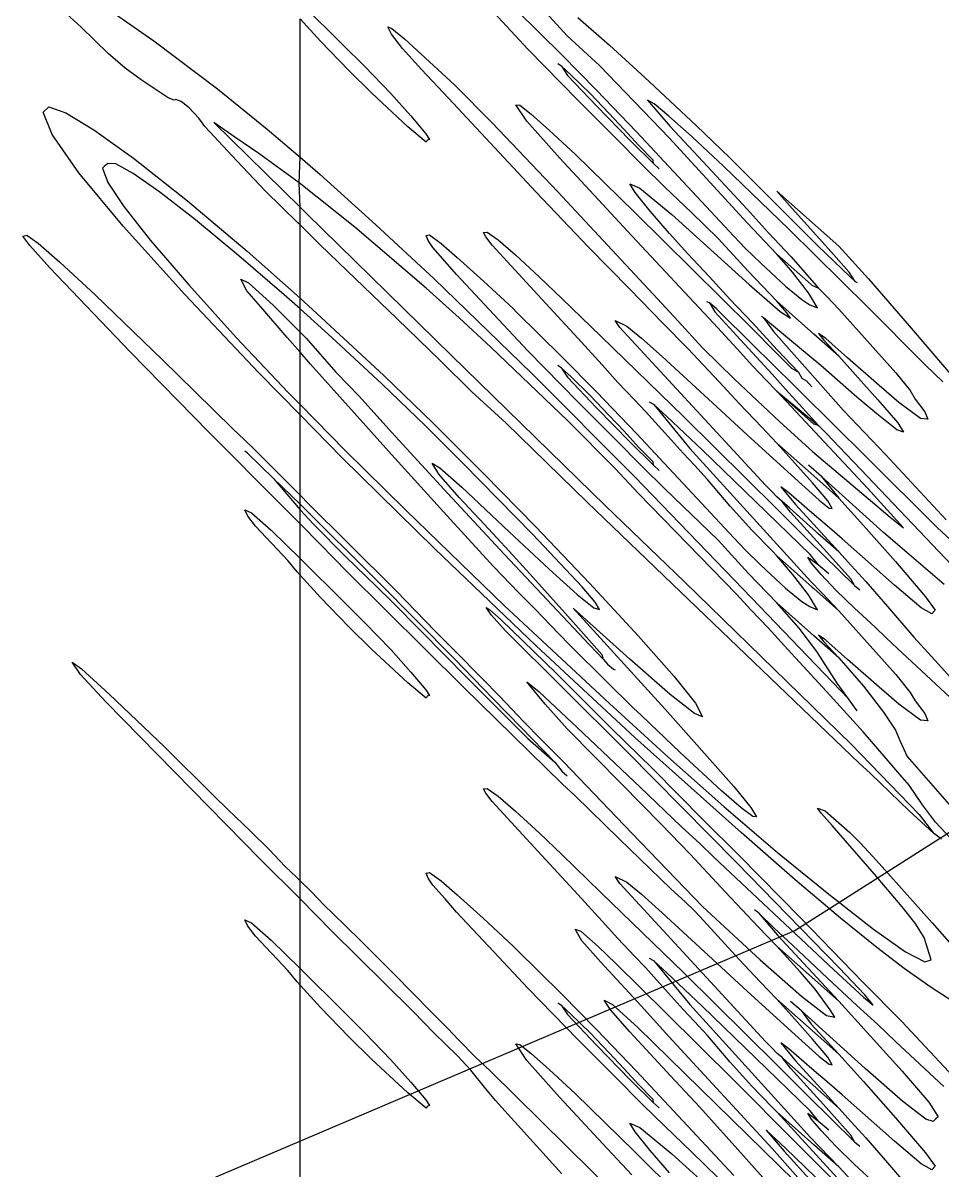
# Model space of a CAD drawing. Header units: millimetres. Extents: x 3212 to 6878, y 1640 to 3386.
# Drawn here: x 3320.45431 to 3320.46695, y 1648.99301 to 1649.00878 of the extents above; entities that cross this region are included whole.
import ezdxf

# ---------------------------------------------------------------- set-up
doc = ezdxf.new("R2010")
doc.units = ezdxf.units.MM
doc.header["$LTSCALE"] = 0.8
doc.layers.add('A-PEN-C', color=4, linetype='Continuous')

msp = doc.modelspace()

# ---------------------------------------------------------------- linework, layer by layer
at = {"layer": 'A-PEN-C', "ltscale": 0.05}
for p, q in [((3320.455151, 1649.009208), (3320.456111, 1649.008539)), ((3320.461794, 1649.008607), (3320.461247, 1649.009208)), ((3320.455113, 1649.008727), (3320.454807, 1649.009002)), ((3320.458159, 1649.009029), (3320.458706, 1649.008489)), ((3320.458405, 1649.008531), (3320.458121, 1649.008839)), ((3320.458121, 1649.006938), (3320.458121, 1649.008839)), ((3320.461256, 1649.008425), (3320.460788, 1649.008926)), ((3320.461099, 1649.008957), (3320.46172, 1649.008343)), ((3320.46194, 1649.008859), (3320.462379, 1649.008477)), ((3320.455484, 1649.008363), (3320.455113, 1649.008727)), ((3320.459379, 1649.008627), (3320.459328, 1649.008728)), ((3320.459328, 1649.008728), (3320.459386, 1649.008705)), ((3320.459386, 1649.008705), (3320.45956, 1649.008563)), ((3320.456111, 1649.008539), (3320.456988, 1649.007878)), ((3320.458791, 1649.00813), (3320.458405, 1649.008531)), ((3320.459532, 1649.008433), (3320.459379, 1649.008627)), ((3320.45956, 1649.008563), (3320.460246, 1649.007932)), ((3320.462239, 1649.008198), (3320.461794, 1649.008607)), ((3320.455716, 1649.008161), (3320.455484, 1649.008363)), ((3320.458706, 1649.008489), (3320.459012, 1649.008184)), ((3320.459791, 1649.008142), (3320.459532, 1649.008433)), ((3320.461943, 1649.007723), (3320.461256, 1649.008425)), ((3320.46172, 1649.008343), (3320.4622, 1649.00786)), ((3320.462379, 1649.008477), (3320.462923, 1649.00798)), ((3320.459012, 1649.008184), (3320.459369, 1649.007814)), ((3320.461716, 1649.008188), (3320.461665, 1649.008223)), ((3320.46185, 1649.008065), (3320.461716, 1649.008188)), ((3320.461716, 1649.008188), (3320.461798, 1649.008063)), ((3320.463199, 1649.007202), (3320.462239, 1649.008198)), ((3320.455939, 1649.008002), (3320.455716, 1649.008161)), ((3320.459105, 1649.007821), (3320.458791, 1649.00813)), ((3320.460162, 1649.007749), (3320.459791, 1649.008142)), ((3320.461798, 1649.008063), (3320.462198, 1649.007642)), ((3320.46211, 1649.007812), (3320.46185, 1649.008065)), ((3320.45631, 1649.007756), (3320.455939, 1649.008002)), ((3320.456988, 1649.007878), (3320.45767, 1649.007325)), ((3320.460246, 1649.007932), (3320.460765, 1649.007409)), ((3320.462923, 1649.00798), (3320.463575, 1649.00737)), ((3320.456389, 1649.00772), (3320.45631, 1649.007756)), ((3320.456412, 1649.007731), (3320.456389, 1649.00772)), ((3320.456486, 1649.007705), (3320.456412, 1649.007731)), ((3320.459606, 1649.007356), (3320.459105, 1649.007821)), ((3320.459369, 1649.007814), (3320.459643, 1649.007507)), ((3320.461368, 1649.006458), (3320.460162, 1649.007749)), ((3320.462453, 1649.007209), (3320.461943, 1649.007723)), ((3320.462369, 1649.007543), (3320.46211, 1649.007812)), ((3320.4622, 1649.00786), (3320.462749, 1649.007287)), ((3320.462991, 1649.007671), (3320.462898, 1649.007721)), ((3320.462898, 1649.007721), (3320.463213, 1649.007361)), ((3320.454589, 1649.007558), (3320.454667, 1649.00763)), ((3320.454712, 1649.007249), (3320.454589, 1649.007558)), ((3320.454667, 1649.00763), (3320.4549, 1649.007548)), ((3320.456597, 1649.007615), (3320.456486, 1649.007705)), ((3320.456732, 1649.007474), (3320.456597, 1649.007615)), ((3320.461238, 1649.007431), (3320.46109, 1649.00766)), ((3320.46109, 1649.00766), (3320.461142, 1649.007651)), ((3320.461142, 1649.007651), (3320.461298, 1649.007531)), ((3320.462198, 1649.007642), (3320.46266, 1649.007168)), ((3320.463195, 1649.007504), (3320.462991, 1649.007671)), ((3320.4549, 1649.007548), (3320.455288, 1649.007313)), ((3320.456811, 1649.00736), (3320.456732, 1649.007474)), ((3320.457227, 1649.007213), (3320.456935, 1649.007415)), ((3320.456935, 1649.007415), (3320.458121, 1649.00625)), ((3320.459643, 1649.007507), (3320.459852, 1649.007259)), ((3320.460765, 1649.007409), (3320.461665, 1649.006461)), ((3320.461692, 1649.006923), (3320.461238, 1649.007431)), ((3320.461298, 1649.007531), (3320.461554, 1649.007305)), ((3320.462578, 1649.007318), (3320.462369, 1649.007543)), ((3320.463512, 1649.00722), (3320.463195, 1649.007504)), ((3320.455081, 1649.006725), (3320.454712, 1649.007249)), ((3320.455288, 1649.007313), (3320.455832, 1649.006923)), ((3320.457252, 1649.006889), (3320.456811, 1649.00736)), ((3320.45767, 1649.007325), (3320.458121, 1649.006938)), ((3320.459856, 1649.007146), (3320.459606, 1649.007356)), ((3320.459852, 1649.007259), (3320.459903, 1649.007183)), ((3320.461554, 1649.007305), (3320.461906, 1649.006978)), ((3320.462777, 1649.007102), (3320.462578, 1649.007318)), ((3320.462749, 1649.007287), (3320.464085, 1649.005852)), ((3320.463213, 1649.007361), (3320.463723, 1649.006809)), ((3320.463575, 1649.00737), (3320.464026, 1649.006933)), ((3320.457557, 1649.006988), (3320.457227, 1649.007213)), ((3320.45987, 1649.007172), (3320.459856, 1649.007146)), ((3320.459903, 1649.007183), (3320.45987, 1649.007172)), ((3320.462833, 1649.00683), (3320.462453, 1649.007209)), ((3320.46266, 1649.007168), (3320.462981, 1649.006852)), ((3320.462977, 1649.006896), (3320.462777, 1649.007102)), ((3320.46427, 1649.006034), (3320.463199, 1649.007202)), ((3320.463946, 1649.006815), (3320.463512, 1649.00722)), ((3320.455832, 1649.006923), (3320.456575, 1649.006338)), ((3320.458108, 1649.006586), (3320.457557, 1649.006988)), ((3320.458108, 1649.006586), (3320.458121, 1649.006938)), ((3320.458121, 1649.006938), (3320.458398, 1649.006699)), ((3320.462281, 1649.006292), (3320.461692, 1649.006923)), ((3320.461906, 1649.006978), (3320.462722, 1649.006183)), ((3320.464026, 1649.006933), (3320.465243, 1649.005721)), ((3320.455428, 1649.006808), (3320.455405, 1649.006786)), ((3320.455405, 1649.006786), (3320.455478, 1649.006591)), ((3320.455479, 1649.006853), (3320.455428, 1649.006808)), ((3320.455589, 1649.006845), (3320.455479, 1649.006853)), ((3320.455827, 1649.006712), (3320.455589, 1649.006845)), ((3320.457646, 1649.006471), (3320.457252, 1649.006889)), ((3320.463139, 1649.006528), (3320.462833, 1649.00683)), ((3320.462981, 1649.006852), (3320.462977, 1649.006896)), ((3320.462981, 1649.006852), (3320.46306, 1649.00678)), ((3320.463723, 1649.006809), (3320.46427, 1649.006224)), ((3320.464845, 1649.005948), (3320.463946, 1649.006815)), ((3320.45569, 1649.00599), (3320.455081, 1649.006725)), ((3320.456192, 1649.006455), (3320.455827, 1649.006712)), ((3320.458398, 1649.006699), (3320.459166, 1649.00601)), ((3320.455478, 1649.006591), (3320.455697, 1649.006261)), ((3320.456685, 1649.006075), (3320.456192, 1649.006455)), ((3320.458091, 1649.006036), (3320.457646, 1649.006471)), ((3320.458873, 1649.005974), (3320.458108, 1649.006586)), ((3320.458121, 1649.00625), (3320.458108, 1649.006586)), ((3320.462086, 1649.005699), (3320.461368, 1649.006458)), ((3320.461665, 1649.006461), (3320.463037, 1649.004991)), ((3320.462731, 1649.006452), (3320.462657, 1649.006571)), ((3320.462657, 1649.006571), (3320.462796, 1649.00651)), ((3320.462935, 1649.006196), (3320.462731, 1649.006452)), ((3320.462796, 1649.00651), (3320.463232, 1649.00615)), ((3320.463505, 1649.006176), (3320.463139, 1649.006528)), ((3320.46485, 1649.006273), (3320.464678, 1649.00647)), ((3320.464678, 1649.00647), (3320.465531, 1649.005714)), ((3320.456575, 1649.006338), (3320.457394, 1649.005646)), ((3320.462685, 1649.005859), (3320.462281, 1649.006292)), ((3320.455697, 1649.006261), (3320.456067, 1649.005794)), ((3320.458121, 1649.00625), (3320.458215, 1649.006158)), ((3320.458121, 1649.006007), (3320.458121, 1649.00625)), ((3320.458215, 1649.006158), (3320.460199, 1649.004216)), ((3320.462722, 1649.006183), (3320.464317, 1649.004604)), ((3320.463204, 1649.005887), (3320.462935, 1649.006196)), ((3320.463232, 1649.00615), (3320.464298, 1649.00519)), ((3320.463872, 1649.005821), (3320.463505, 1649.006176)), ((3320.46427, 1649.006224), (3320.464558, 1649.005903)), ((3320.465383, 1649.005685), (3320.46485, 1649.006273)), ((3320.456536, 1649.00505), (3320.45569, 1649.00599)), ((3320.457282, 1649.005583), (3320.456685, 1649.006075)), ((3320.458121, 1649.006007), (3320.458091, 1649.006036)), ((3320.458397, 1649.005735), (3320.458121, 1649.006007)), ((3320.458121, 1649.004999), (3320.458121, 1649.006007)), ((3320.459166, 1649.00601), (3320.459967, 1649.005265)), ((3320.464678, 1649.005607), (3320.46427, 1649.006034)), ((3320.454311, 1649.005853), (3320.454363, 1649.005867)), ((3320.454404, 1649.005725), (3320.454311, 1649.005853)), ((3320.454363, 1649.005867), (3320.45452, 1649.005758)), ((3320.459856, 1649.005137), (3320.458873, 1649.005974)), ((3320.459856, 1649.005861), (3320.459903, 1649.00587)), ((3320.459884, 1649.005792), (3320.459856, 1649.005861)), ((3320.459903, 1649.00587), (3320.46006, 1649.005753)), ((3320.460644, 1649.005903), (3320.460694, 1649.005906)), ((3320.460677, 1649.005843), (3320.460644, 1649.005903)), ((3320.460765, 1649.005728), (3320.460677, 1649.005843)), ((3320.460694, 1649.005906), (3320.460844, 1649.005801)), ((3320.463807, 1649.004658), (3320.462685, 1649.005859)), ((3320.463454, 1649.00561), (3320.463204, 1649.005887)), ((3320.464284, 1649.005369), (3320.463872, 1649.005821)), ((3320.464085, 1649.005852), (3320.464247, 1649.005683)), ((3320.464558, 1649.005903), (3320.464873, 1649.005567)), ((3320.46593, 1649.004877), (3320.464845, 1649.005948)), ((3320.454682, 1649.005417), (3320.454404, 1649.005725)), ((3320.45452, 1649.005758), (3320.45482, 1649.005495)), ((3320.456067, 1649.005794), (3320.456592, 1649.005183)), ((3320.458764, 1649.005379), (3320.458397, 1649.005735)), ((3320.459949, 1649.005696), (3320.459884, 1649.005792)), ((3320.460116, 1649.005504), (3320.459949, 1649.005696)), ((3320.46006, 1649.005753), (3320.460283, 1649.00556)), ((3320.461391, 1649.005044), (3320.460765, 1649.005728)), ((3320.460844, 1649.005801), (3320.461086, 1649.005594)), ((3320.462657, 1649.005123), (3320.462086, 1649.005699)), ((3320.464247, 1649.005683), (3320.464456, 1649.005479)), ((3320.465243, 1649.005721), (3320.46568, 1649.005297)), ((3320.465675, 1649.005358), (3320.465383, 1649.005685)), ((3320.465531, 1649.005714), (3320.465939, 1649.005266)), ((3320.457904, 1649.005047), (3320.457282, 1649.005583)), ((3320.457394, 1649.005646), (3320.458121, 1649.004999)), ((3320.460274, 1649.005324), (3320.460116, 1649.005504)), ((3320.460283, 1649.00556), (3320.460644, 1649.005234)), ((3320.461086, 1649.005594), (3320.461414, 1649.00529)), ((3320.463751, 1649.005295), (3320.463454, 1649.00561)), ((3320.464813, 1649.005452), (3320.464678, 1649.005607)), ((3320.465109, 1649.005226), (3320.464678, 1649.005607)), ((3320.464873, 1649.005567), (3320.465253, 1649.005138)), ((3320.455785, 1649.004264), (3320.454682, 1649.005417)), ((3320.45482, 1649.005495), (3320.455303, 1649.005044)), ((3320.459455, 1649.004715), (3320.458764, 1649.005379)), ((3320.464678, 1649.004957), (3320.464284, 1649.005369)), ((3320.464456, 1649.005479), (3320.464799, 1649.005164)), ((3320.464892, 1649.005356), (3320.464813, 1649.005452)), ((3320.465114, 1649.005072), (3320.464892, 1649.005356)), ((3320.465754, 1649.005231), (3320.465675, 1649.005358)), ((3320.457329, 1649.005217), (3320.457306, 1649.00526)), ((3320.457306, 1649.00526), (3320.457413, 1649.005209)), ((3320.45739, 1649.005103), (3320.457329, 1649.005217)), ((3320.457413, 1649.005209), (3320.457751, 1649.004905)), ((3320.459967, 1649.005265), (3320.461305, 1649.003971)), ((3320.460788, 1649.004777), (3320.460274, 1649.005324)), ((3320.460644, 1649.005234), (3320.461052, 1649.004857)), ((3320.461414, 1649.00529), (3320.46172, 1649.004996)), ((3320.464034, 1649.004985), (3320.463751, 1649.005295)), ((3320.464298, 1649.00519), (3320.464725, 1649.004818)), ((3320.465109, 1649.005226), (3320.46516, 1649.005181)), ((3320.46568, 1649.005297), (3320.465754, 1649.005231)), ((3320.465754, 1649.005231), (3320.465782, 1649.005217)), ((3320.465939, 1649.005266), (3320.4665, 1649.00462)), ((3320.455303, 1649.005044), (3320.45623, 1649.004152)), ((3320.457555, 1649.003973), (3320.456536, 1649.00505)), ((3320.456592, 1649.005183), (3320.457245, 1649.00446)), ((3320.457584, 1649.004883), (3320.45739, 1649.005103)), ((3320.458121, 1649.004853), (3320.457904, 1649.005047)), ((3320.460311, 1649.00473), (3320.459856, 1649.005137)), ((3320.461943, 1649.004448), (3320.461391, 1649.005044)), ((3320.463106, 1649.004663), (3320.462657, 1649.005123)), ((3320.464799, 1649.005164), (3320.465021, 1649.004981)), ((3320.465235, 1649.004866), (3320.465114, 1649.005072)), ((3320.46516, 1649.005181), (3320.465253, 1649.005138)), ((3320.465253, 1649.005138), (3320.465364, 1649.005025)), ((3320.457946, 1649.004459), (3320.457584, 1649.004883)), ((3320.457751, 1649.004905), (3320.458121, 1649.004534)), ((3320.458121, 1649.004999), (3320.458293, 1649.004846)), ((3320.458121, 1649.004853), (3320.458121, 1649.004999)), ((3320.46172, 1649.004996), (3320.462258, 1649.004477)), ((3320.463037, 1649.004991), (3320.46332, 1649.004682)), ((3320.463751, 1649.004937), (3320.463714, 1649.004951)), ((3320.463853, 1649.004847), (3320.463751, 1649.004937)), ((3320.463751, 1649.004937), (3320.463825, 1649.004812)), ((3320.464344, 1649.004661), (3320.464034, 1649.004985)), ((3320.464817, 1649.0048), (3320.464678, 1649.004957)), ((3320.465188, 1649.004506), (3320.464678, 1649.004957)), ((3320.465021, 1649.004981), (3320.465133, 1649.004909)), ((3320.465133, 1649.004909), (3320.465235, 1649.004866)), ((3320.465364, 1649.005025), (3320.465531, 1649.00485)), ((3320.466185, 1649.00462), (3320.46593, 1649.004877)), ((3320.458557, 1649.004461), (3320.458121, 1649.004853)), ((3320.458121, 1649.004534), (3320.458121, 1649.004853)), ((3320.458293, 1649.004846), (3320.459272, 1649.003936)), ((3320.460048, 1649.004141), (3320.459455, 1649.004715)), ((3320.460746, 1649.004325), (3320.460311, 1649.00473)), ((3320.461256, 1649.004277), (3320.460788, 1649.004777)), ((3320.461052, 1649.004857), (3320.461099, 1649.004808)), ((3320.461099, 1649.004808), (3320.46172, 1649.004195)), ((3320.463825, 1649.004812), (3320.464178, 1649.004427)), ((3320.464006, 1649.004699), (3320.463853, 1649.004847)), ((3320.464493, 1649.004732), (3320.464465, 1649.004747)), ((3320.464961, 1649.004339), (3320.464493, 1649.004732)), ((3320.464493, 1649.004732), (3320.464632, 1649.004541)), ((3320.464725, 1649.004818), (3320.464864, 1649.004725)), ((3320.464864, 1649.004725), (3320.464817, 1649.0048)), ((3320.465531, 1649.00485), (3320.466315, 1649.003974)), ((3320.462518, 1649.004599), (3320.462453, 1649.004694)), ((3320.462453, 1649.004694), (3320.462615, 1649.004617)), ((3320.462518, 1649.004599), (3320.464521, 1649.002428)), ((3320.462615, 1649.004617), (3320.462818, 1649.00445)), ((3320.463454, 1649.004308), (3320.463106, 1649.004663)), ((3320.46332, 1649.004682), (3320.463658, 1649.004316)), ((3320.464131, 1649.004304), (3320.463807, 1649.004658)), ((3320.464215, 1649.004493), (3320.464006, 1649.004699)), ((3320.464317, 1649.004604), (3320.464669, 1649.004249)), ((3320.464683, 1649.004289), (3320.464344, 1649.004661)), ((3320.466431, 1649.004371), (3320.466185, 1649.00462)), ((3320.4665, 1649.00462), (3320.467256, 1649.003736)), ((3320.457245, 1649.00446), (3320.45796, 1649.003702)), ((3320.458121, 1649.00426), (3320.457946, 1649.004459)), ((3320.458121, 1649.004534), (3320.458206, 1649.004449)), ((3320.458121, 1649.00426), (3320.458121, 1649.004534)), ((3320.458206, 1649.004449), (3320.458614, 1649.003983)), ((3320.459244, 1649.003821), (3320.458557, 1649.004461)), ((3320.462277, 1649.004083), (3320.461943, 1649.004448)), ((3320.462258, 1649.004477), (3320.463399, 1649.003371)), ((3320.462818, 1649.00445), (3320.463102, 1649.004197)), ((3320.464178, 1649.004427), (3320.464613, 1649.003956)), ((3320.464423, 1649.004284), (3320.464215, 1649.004493)), ((3320.464632, 1649.004541), (3320.464919, 1649.004217)), ((3320.465531, 1649.004201), (3320.465188, 1649.004506)), ((3320.465351, 1649.004446), (3320.465253, 1649.004514)), ((3320.465253, 1649.004514), (3320.465323, 1649.004425)), ((3320.465323, 1649.004425), (3320.465531, 1649.004201)), ((3320.465652, 1649.004182), (3320.465351, 1649.004446)), ((3320.45687, 1649.003155), (3320.455785, 1649.004264)), ((3320.458266, 1649.004094), (3320.458121, 1649.00426)), ((3320.458121, 1649.003538), (3320.458121, 1649.00426)), ((3320.461804, 1649.003312), (3320.460746, 1649.004325)), ((3320.461943, 1649.003575), (3320.461256, 1649.004277)), ((3320.463885, 1649.003851), (3320.463454, 1649.004308)), ((3320.463658, 1649.004316), (3320.464094, 1649.003886)), ((3320.464344, 1649.004068), (3320.464131, 1649.004304)), ((3320.464548, 1649.004161), (3320.464423, 1649.004284)), ((3320.464669, 1649.004249), (3320.464882, 1649.004036)), ((3320.464975, 1649.003981), (3320.464683, 1649.004289)), ((3320.465281, 1649.004074), (3320.464961, 1649.004339)), ((3320.466723, 1649.004078), (3320.466431, 1649.004371)), ((3320.45623, 1649.004152), (3320.456676, 1649.003716)), ((3320.459026, 1649.003246), (3320.458266, 1649.004094)), ((3320.460484, 1649.003712), (3320.460048, 1649.004141)), ((3320.460199, 1649.004216), (3320.462323, 1649.002147)), ((3320.46172, 1649.004195), (3320.4622, 1649.003711)), ((3320.46249, 1649.003842), (3320.462277, 1649.004083)), ((3320.463102, 1649.004197), (3320.463681, 1649.003665)), ((3320.465912, 1649.002814), (3320.464548, 1649.004161)), ((3320.464919, 1649.004217), (3320.465383, 1649.003694)), ((3320.465531, 1649.004201), (3320.466069, 1649.003601)), ((3320.466083, 1649.003801), (3320.465652, 1649.004182)), ((3320.458121, 1649.003398), (3320.457555, 1649.003973)), ((3320.458614, 1649.003983), (3320.45879, 1649.003806)), ((3320.459272, 1649.003936), (3320.459955, 1649.003278)), ((3320.461305, 1649.003971), (3320.462723, 1649.002548)), ((3320.461716, 1649.004039), (3320.461665, 1649.004074)), ((3320.46185, 1649.003917), (3320.461716, 1649.004039)), ((3320.461716, 1649.004039), (3320.461798, 1649.003915)), ((3320.464535, 1649.003868), (3320.464344, 1649.004068)), ((3320.464613, 1649.003956), (3320.464799, 1649.003751)), ((3320.464882, 1649.004036), (3320.464975, 1649.003981)), ((3320.464975, 1649.003981), (3320.465021, 1649.003902)), ((3320.465777, 1649.003641), (3320.465281, 1649.004074)), ((3320.466315, 1649.003974), (3320.466513, 1649.003729)), ((3320.466959, 1649.003849), (3320.466723, 1649.004078)), ((3320.45879, 1649.003806), (3320.458929, 1649.003659)), ((3320.459847, 1649.003243), (3320.459244, 1649.003821)), ((3320.461798, 1649.003915), (3320.462198, 1649.003493)), ((3320.46211, 1649.003663), (3320.46185, 1649.003917)), ((3320.462722, 1649.003602), (3320.46249, 1649.003842)), ((3320.464159, 1649.003553), (3320.463885, 1649.003851)), ((3320.464094, 1649.003886), (3320.46472, 1649.0033)), ((3320.464678, 1649.003721), (3320.464535, 1649.003868)), ((3320.465021, 1649.003902), (3320.465086, 1649.003862)), ((3320.46516, 1649.00378), (3320.465086, 1649.003862)), ((3320.466357, 1649.003568), (3320.466083, 1649.003801)), ((3320.456676, 1649.003716), (3320.457204, 1649.003201)), ((3320.45796, 1649.003702), (3320.458121, 1649.003538)), ((3320.458929, 1649.003659), (3320.45943, 1649.003103)), ((3320.460957, 1649.00328), (3320.460484, 1649.003712)), ((3320.462369, 1649.003394), (3320.46211, 1649.003663)), ((3320.4622, 1649.003711), (3320.462749, 1649.003139)), ((3320.463681, 1649.003665), (3320.46427, 1649.00312)), ((3320.465926, 1649.00239), (3320.464678, 1649.003721)), ((3320.465188, 1649.003269), (3320.464678, 1649.003721)), ((3320.464678, 1649.003721), (3320.465253, 1649.003251)), ((3320.464799, 1649.003751), (3320.464984, 1649.003545)), ((3320.465383, 1649.003694), (3320.465596, 1649.003458)), ((3320.466051, 1649.003408), (3320.465777, 1649.003641)), ((3320.466513, 1649.003729), (3320.466579, 1649.003613)), ((3320.466579, 1649.003613), (3320.466714, 1649.003439)), ((3320.458121, 1649.003538), (3320.458738, 1649.00291)), ((3320.458121, 1649.003398), (3320.458121, 1649.003538)), ((3320.462453, 1649.00306), (3320.461943, 1649.003575)), ((3320.462198, 1649.003493), (3320.46266, 1649.003019)), ((3320.46287, 1649.003442), (3320.462722, 1649.003602)), ((3320.462986, 1649.003538), (3320.462926, 1649.003571)), ((3320.463167, 1649.003374), (3320.462986, 1649.003538)), ((3320.462986, 1649.003538), (3320.463482, 1649.002935)), ((3320.46447, 1649.003227), (3320.464159, 1649.003553)), ((3320.464984, 1649.003545), (3320.465253, 1649.003251)), ((3320.465596, 1649.003458), (3320.466171, 1649.002851)), ((3320.466069, 1649.003601), (3320.466343, 1649.003286)), ((3320.466653, 1649.003348), (3320.466357, 1649.003568)), ((3320.458702, 1649.002807), (3320.458121, 1649.003398)), ((3320.458121, 1649.002293), (3320.458121, 1649.003398)), ((3320.462453, 1649.00266), (3320.461804, 1649.003312)), ((3320.462578, 1649.00317), (3320.462369, 1649.003394)), ((3320.463185, 1649.003097), (3320.46287, 1649.003442)), ((3320.463649, 1649.002914), (3320.463167, 1649.003374)), ((3320.463399, 1649.003371), (3320.464678, 1649.002105)), ((3320.46472, 1649.0033), (3320.46517, 1649.002894)), ((3320.466329, 1649.003191), (3320.466051, 1649.003408)), ((3320.466755, 1649.003337), (3320.466653, 1649.003348)), ((3320.466714, 1649.003439), (3320.466755, 1649.003337)), ((3320.457881, 1649.00214), (3320.45687, 1649.003155)), ((3320.457204, 1649.003201), (3320.457353, 1649.003055)), ((3320.459337, 1649.002896), (3320.459026, 1649.003246)), ((3320.460366, 1649.002729), (3320.459847, 1649.003243)), ((3320.459955, 1649.003278), (3320.460649, 1649.002587)), ((3320.462071, 1649.002197), (3320.460957, 1649.00328)), ((3320.462777, 1649.002953), (3320.462578, 1649.00317)), ((3320.462749, 1649.003139), (3320.464085, 1649.001704)), ((3320.464678, 1649.003008), (3320.46447, 1649.003227)), ((3320.465253, 1649.003251), (3320.465188, 1649.003269)), ((3320.465253, 1649.003251), (3320.465364, 1649.003137)), ((3320.465364, 1649.003137), (3320.465531, 1649.002963)), ((3320.466422, 1649.00316), (3320.466329, 1649.003191)), ((3320.466343, 1649.003286), (3320.466422, 1649.00316)), ((3320.457353, 1649.003055), (3320.457482, 1649.002933)), ((3320.45943, 1649.003103), (3320.460153, 1649.002314)), ((3320.462833, 1649.002681), (3320.462453, 1649.00306)), ((3320.46266, 1649.003019), (3320.462981, 1649.002703)), ((3320.463389, 1649.002869), (3320.463185, 1649.003097)), ((3320.46427, 1649.00312), (3320.464831, 1649.002611)), ((3320.464924, 1649.002734), (3320.464678, 1649.003008)), ((3320.465188, 1649.002558), (3320.464678, 1649.003008)), ((3320.457399, 1649.002871), (3320.457362, 1649.002897)), ((3320.457756, 1649.002522), (3320.457399, 1649.002871)), ((3320.457482, 1649.002933), (3320.457798, 1649.002619)), ((3320.458738, 1649.00291), (3320.459578, 1649.002084)), ((3320.460139, 1649.002011), (3320.459337, 1649.002896)), ((3320.462977, 1649.002748), (3320.462777, 1649.002953)), ((3320.463547, 1649.002704), (3320.463389, 1649.002869)), ((3320.463482, 1649.002935), (3320.465142, 1649.001108)), ((3320.464391, 1649.0022), (3320.463649, 1649.002914)), ((3320.46517, 1649.002894), (3320.465462, 1649.002645)), ((3320.465531, 1649.002963), (3320.465833, 1649.002643)), ((3320.466171, 1649.002851), (3320.467006, 1649.001951)), ((3320.459973, 1649.001555), (3320.458702, 1649.002807)), ((3320.460032, 1649.002582), (3320.45994, 1649.002732)), ((3320.45994, 1649.002732), (3320.460046, 1649.002669)), ((3320.460046, 1649.002669), (3320.460348, 1649.002402)), ((3320.461321, 1649.001753), (3320.460366, 1649.002729)), ((3320.463139, 1649.002379), (3320.462833, 1649.002681)), ((3320.462981, 1649.002703), (3320.462977, 1649.002748)), ((3320.462981, 1649.002703), (3320.46306, 1649.002632)), ((3320.463723, 1649.002508), (3320.463547, 1649.002704)), ((3320.46517, 1649.00246), (3320.464924, 1649.002734)), ((3320.46529, 1649.002548), (3320.465114, 1649.002704)), ((3320.466885, 1649.001848), (3320.465912, 1649.002814)), ((3320.458122, 1649.002168), (3320.457756, 1649.002522)), ((3320.457756, 1649.002522), (3320.458121, 1649.002091)), ((3320.457798, 1649.002619), (3320.458121, 1649.002293)), ((3320.460311, 1649.002261), (3320.460032, 1649.002582)), ((3320.460649, 1649.002587), (3320.461362, 1649.001857)), ((3320.462777, 1649.002314), (3320.462453, 1649.00266)), ((3320.462723, 1649.002548), (3320.464217, 1649.001)), ((3320.464038, 1649.002143), (3320.463723, 1649.002508)), ((3320.464831, 1649.002611), (3320.465262, 1649.002222)), ((3320.465531, 1649.002252), (3320.465188, 1649.002558)), ((3320.466143, 1649.001778), (3320.46529, 1649.002548)), ((3320.46529, 1649.002548), (3320.465531, 1649.002252)), ((3320.465462, 1649.002645), (3320.466051, 1649.002145)), ((3320.465833, 1649.002643), (3320.467265, 1649.001141)), ((3320.460348, 1649.002402), (3320.460997, 1649.001788)), ((3320.463505, 1649.002027), (3320.463139, 1649.002379)), ((3320.464613, 1649.002336), (3320.464521, 1649.002428)), ((3320.464841, 1649.002326), (3320.464734, 1649.002407)), ((3320.464734, 1649.002407), (3320.464933, 1649.002163)), ((3320.465378, 1649.002212), (3320.46517, 1649.00246)), ((3320.466422, 1649.001845), (3320.465926, 1649.00239)), ((3320.458121, 1649.002293), (3320.458243, 1649.00217)), ((3320.458122, 1649.002168), (3320.458121, 1649.002293)), ((3320.460153, 1649.002314), (3320.460932, 1649.001476)), ((3320.460658, 1649.001889), (3320.460311, 1649.002261)), ((3320.46336, 1649.000957), (3320.462071, 1649.002197)), ((3320.464122, 1649.000931), (3320.462777, 1649.002314)), ((3320.465137, 1649.001475), (3320.464391, 1649.0022)), ((3320.464678, 1649.002268), (3320.464613, 1649.002336)), ((3320.464752, 1649.002206), (3320.464678, 1649.002268)), ((3320.464854, 1649.002116), (3320.464752, 1649.002206)), ((3320.464864, 1649.00206), (3320.464752, 1649.002206)), ((3320.46516, 1649.00205), (3320.464841, 1649.002326)), ((3320.465262, 1649.002222), (3320.465397, 1649.002114)), ((3320.465439, 1649.002107), (3320.465378, 1649.002212)), ((3320.465531, 1649.002252), (3320.46587, 1649.001877)), ((3320.457362, 1649.00209), (3320.457455, 1649.002049)), ((3320.457404, 1649.002002), (3320.457362, 1649.00209)), ((3320.457455, 1649.002049), (3320.457723, 1649.001809)), ((3320.458121, 1649.001898), (3320.457881, 1649.00214)), ((3320.458121, 1649.002091), (3320.458122, 1649.002168)), ((3320.458121, 1649.002091), (3320.458308, 1649.001892)), ((3320.458121, 1649.001898), (3320.458121, 1649.002091)), ((3320.459198, 1649.0011), (3320.458122, 1649.002168)), ((3320.458243, 1649.00217), (3320.458781, 1649.001638)), ((3320.460932, 1649.000773), (3320.459578, 1649.002084)), ((3320.462323, 1649.002147), (3320.463408, 1649.001101)), ((3320.464335, 1649.001813), (3320.464038, 1649.002143)), ((3320.464678, 1649.002105), (3320.465114, 1649.001671)), ((3320.464854, 1649.002116), (3320.465137, 1649.001862)), ((3320.465318, 1649.001559), (3320.464864, 1649.00206)), ((3320.464933, 1649.002163), (3320.465531, 1649.001511)), ((3320.465402, 1649.001845), (3320.46516, 1649.00205)), ((3320.465397, 1649.002114), (3320.465439, 1649.002107)), ((3320.466051, 1649.002145), (3320.466236, 1649.001991)), ((3320.45751, 1649.001868), (3320.457404, 1649.002002)), ((3320.458396, 1649.00162), (3320.458121, 1649.001898)), ((3320.458121, 1649.001422), (3320.458121, 1649.001898)), ((3320.458308, 1649.001892), (3320.458746, 1649.00145)), ((3320.460784, 1649.001313), (3320.460139, 1649.002011)), ((3320.460997, 1649.001523), (3320.460658, 1649.001889)), ((3320.463872, 1649.001673), (3320.463505, 1649.002027)), ((3320.46587, 1649.001877), (3320.46631, 1649.001378)), ((3320.466236, 1649.001991), (3320.466422, 1649.001845)), ((3320.457955, 1649.001395), (3320.45751, 1649.001868)), ((3320.457723, 1649.001809), (3320.458121, 1649.001422)), ((3320.460997, 1649.001788), (3320.461546, 1649.001274)), ((3320.462003, 1649.001031), (3320.461321, 1649.001753)), ((3320.461362, 1649.001857), (3320.4621, 1649.001082)), ((3320.464613, 1649.001527), (3320.464335, 1649.001813)), ((3320.465137, 1649.001862), (3320.465214, 1649.001794)), ((3320.465244, 1649.001767), (3320.465214, 1649.001794)), ((3320.465531, 1649.001511), (3320.465244, 1649.001767)), ((3320.465578, 1649.001694), (3320.465402, 1649.001845)), ((3320.466978, 1649.001064), (3320.466143, 1649.001778)), ((3320.4674, 1649.001369), (3320.466885, 1649.001848)), ((3320.458771, 1649.001238), (3320.458396, 1649.00162)), ((3320.458781, 1649.001638), (3320.459448, 1649.000972)), ((3320.464284, 1649.00122), (3320.463872, 1649.001673)), ((3320.464085, 1649.001704), (3320.464247, 1649.001534)), ((3320.465114, 1649.001671), (3320.465745, 1649.001048)), ((3320.466294, 1649.001056), (3320.465578, 1649.001694)), ((3320.458121, 1649.001422), (3320.458159, 1649.001384)), ((3320.458121, 1649.001194), (3320.458121, 1649.001422)), ((3320.458746, 1649.00145), (3320.45917, 1649.001039)), ((3320.461368, 1649.000219), (3320.459973, 1649.001555)), ((3320.460932, 1649.001476), (3320.4621, 1649.000236)), ((3320.46128, 1649.001211), (3320.460997, 1649.001523)), ((3320.464247, 1649.001534), (3320.464456, 1649.00133)), ((3320.464678, 1649.001459), (3320.464613, 1649.001527)), ((3320.464813, 1649.001303), (3320.464678, 1649.001459)), ((3320.464678, 1649.001459), (3320.46516, 1649.001032)), ((3320.46515, 1649.001363), (3320.465105, 1649.001442)), ((3320.465105, 1649.001442), (3320.465249, 1649.001333)), ((3320.465249, 1649.001333), (3320.465137, 1649.001475)), ((3320.465694, 1649.001141), (3320.465318, 1649.001559)), ((3320.465531, 1649.001511), (3320.465698, 1649.001323)), ((3320.458082, 1649.001236), (3320.457955, 1649.001395)), ((3320.458159, 1649.001384), (3320.458706, 1649.000843)), ((3320.461131, 1649.000951), (3320.460784, 1649.001313)), ((3320.461546, 1649.001274), (3320.461933, 1649.000928)), ((3320.464456, 1649.00133), (3320.464799, 1649.001015)), ((3320.464892, 1649.001208), (3320.464813, 1649.001303)), ((3320.464925, 1648.99631), (3320.472847, 1649.001348)), ((3320.465286, 1649.001203), (3320.46515, 1649.001363)), ((3320.465249, 1649.001333), (3320.465392, 1649.001215)), ((3320.465698, 1649.001323), (3320.465902, 1649.001104)), ((3320.46631, 1649.001378), (3320.466723, 1649.000896)), ((3320.458121, 1649.001194), (3320.458082, 1649.001236)), ((3320.458405, 1649.000885), (3320.458121, 1649.001194)), ((3320.458121, 1648.996992), (3320.458121, 1649.001194)), ((3320.460371, 1648.999654), (3320.458771, 1649.001238)), ((3320.460246, 1649.000042), (3320.459198, 1649.0011)), ((3320.461767, 1649.000668), (3320.46128, 1649.001211)), ((3320.463408, 1649.001101), (3320.465698, 1648.998867)), ((3320.464678, 1649.000814), (3320.464284, 1649.00122)), ((3320.465114, 1649.000923), (3320.464892, 1649.001208)), ((3320.465142, 1649.001108), (3320.4653, 1649.000943)), ((3320.465491, 1649.000986), (3320.465286, 1649.001203)), ((3320.465745, 1649.001048), (3320.465694, 1649.001141)), ((3320.465902, 1649.001104), (3320.466199, 1649.000761)), ((3320.45917, 1649.001039), (3320.459388, 1649.000824)), ((3320.459448, 1649.000972), (3320.459977, 1649.000425)), ((3320.461349, 1649.00073), (3320.461131, 1649.000951)), ((3320.46218, 1649.000821), (3320.462003, 1649.001031)), ((3320.4621, 1649.001082), (3320.462776, 1649.000353)), ((3320.465809, 1648.998609), (3320.46336, 1649.000957)), ((3320.464321, 1649.000714), (3320.464122, 1649.000931)), ((3320.464217, 1649.001), (3320.465664, 1648.999492)), ((3320.464799, 1649.001015), (3320.465021, 1649.000832)), ((3320.46516, 1649.001032), (3320.465188, 1649.001008)), ((3320.465531, 1649.000701), (3320.465188, 1649.001008)), ((3320.4653, 1649.000943), (3320.465531, 1649.000701)), ((3320.465745, 1649.000739), (3320.465491, 1649.000986)), ((3320.465745, 1649.001048), (3320.465819, 1649.000991)), ((3320.466663, 1649.000744), (3320.466294, 1649.001056)), ((3320.458791, 1649.000484), (3320.458405, 1649.000885)), ((3320.458706, 1649.000843), (3320.459012, 1649.000539)), ((3320.459388, 1649.000824), (3320.459782, 1649.000426)), ((3320.460932, 1649.000773), (3320.461386, 1649.000348)), ((3320.461933, 1649.000928), (3320.462163, 1649.000745)), ((3320.462239, 1649.00072), (3320.46218, 1649.000821)), ((3320.464985, 1649.000463), (3320.464678, 1649.000814)), ((3320.465188, 1649.000357), (3320.464678, 1649.000814)), ((3320.465021, 1649.000832), (3320.465133, 1649.00076)), ((3320.465235, 1649.000717), (3320.465114, 1649.000923)), ((3320.466723, 1649.000896), (3320.466857, 1649.000712)), ((3320.460748, 1649.000645), (3320.460682, 1649.000749)), ((3320.460682, 1649.000749), (3320.460733, 1649.000718)), ((3320.460733, 1649.000718), (3320.460886, 1649.000579)), ((3320.460946, 1649.000427), (3320.460748, 1649.000645)), ((3320.461678, 1649.000388), (3320.461349, 1649.00073)), ((3320.462277, 1649.000095), (3320.461767, 1649.000668)), ((3320.462657, 1649.000036), (3320.461878, 1649.00074)), ((3320.461878, 1649.00074), (3320.463139, 1648.999353)), ((3320.462163, 1649.000745), (3320.462239, 1649.00072)), ((3320.464558, 1649.000468), (3320.464321, 1649.000714)), ((3320.465133, 1649.00076), (3320.465235, 1649.000717)), ((3320.465531, 1649.000701), (3320.466315, 1648.999826)), ((3320.466032, 1649.000476), (3320.465745, 1649.000739)), ((3320.466199, 1649.000761), (3320.466561, 1649.00034)), ((3320.466809, 1649.000661), (3320.466663, 1649.000744)), ((3320.466857, 1649.000712), (3320.466809, 1649.000661)), ((3320.459105, 1649.000175), (3320.458791, 1649.000484)), ((3320.459012, 1649.000539), (3320.459369, 1649.000169)), ((3320.460886, 1649.000579), (3320.461641, 1648.99985)), ((3320.464831, 1649.000171), (3320.464558, 1649.000468)), ((3320.465227, 1649.000142), (3320.464985, 1649.000463)), ((3320.466181, 1649.000332), (3320.466032, 1649.000476)), ((3320.459782, 1649.000426), (3320.460413, 1648.999786)), ((3320.459977, 1649.000425), (3320.460255, 1649.000149)), ((3320.461729, 1648.999647), (3320.460946, 1649.000427)), ((3320.461386, 1649.000348), (3320.462379, 1648.999428)), ((3320.461831, 1649.00023), (3320.461678, 1649.000388)), ((3320.462776, 1649.000353), (3320.463264, 1648.999801)), ((3320.465531, 1649.000056), (3320.465188, 1649.000357)), ((3320.465351, 1649.000297), (3320.465253, 1649.000366)), ((3320.465253, 1649.000366), (3320.465323, 1649.000277)), ((3320.466338, 1649.000182), (3320.466181, 1649.000332)), ((3320.466561, 1649.00034), (3320.466899, 1648.999967)), ((3320.459606, 1648.999711), (3320.459105, 1649.000175)), ((3320.459369, 1649.000169), (3320.459643, 1648.999861)), ((3320.460255, 1649.000149), (3320.460626, 1648.999773)), ((3320.462726, 1648.99896), (3320.461368, 1649.000219)), ((3320.462017, 1649.000046), (3320.461831, 1649.00023)), ((3320.4621, 1649.000236), (3320.462295, 1649.000031)), ((3320.465411, 1648.99954), (3320.464831, 1649.000171)), ((3320.465506, 1648.99971), (3320.465227, 1649.000142)), ((3320.465323, 1649.000277), (3320.465531, 1649.000056)), ((3320.465652, 1649.000033), (3320.465351, 1649.000297)), ((3320.467061, 1648.999509), (3320.466338, 1649.000182)), ((3320.455104, 1648.999829), (3320.454988, 1648.999996)), ((3320.454988, 1648.999996), (3320.455118, 1648.999907)), ((3320.460774, 1648.999498), (3320.460246, 1649.000042)), ((3320.462156, 1648.99991), (3320.462017, 1649.000046)), ((3320.462295, 1649.000031), (3320.462277, 1649.000095)), ((3320.462295, 1649.000031), (3320.462351, 1648.99997)), ((3320.463213, 1648.999552), (3320.462657, 1649.000036)), ((3320.465531, 1649.000056), (3320.465871, 1648.999666)), ((3320.466083, 1648.999652), (3320.465652, 1649.000033)), ((3320.455452, 1648.999451), (3320.455104, 1648.999829)), ((3320.455118, 1648.999907), (3320.455498, 1648.999558)), ((3320.459643, 1648.999861), (3320.459852, 1648.999614)), ((3320.461641, 1648.99985), (3320.462406, 1648.999083)), ((3320.462328, 1648.999741), (3320.462156, 1648.99991)), ((3320.462351, 1648.99997), (3320.46243, 1648.9999)), ((3320.46243, 1648.9999), (3320.462453, 1648.999889)), ((3320.466315, 1648.999826), (3320.466513, 1648.99958)), ((3320.466899, 1648.999967), (3320.467349, 1648.999467)), ((3320.459856, 1648.9995), (3320.459606, 1648.999711)), ((3320.460413, 1648.999786), (3320.461256, 1648.998949)), ((3320.460626, 1648.999773), (3320.460867, 1648.999524)), ((3320.461493, 1648.999419), (3320.461238, 1648.999725)), ((3320.461238, 1648.999725), (3320.46141, 1648.999588)), ((3320.462712, 1648.999361), (3320.462328, 1648.999741)), ((3320.463264, 1648.999801), (3320.46356, 1648.999431)), ((3320.465664, 1648.999492), (3320.465506, 1648.99971)), ((3320.455498, 1648.999558), (3320.456258, 1648.998831)), ((3320.459852, 1648.999614), (3320.459903, 1648.999538)), ((3320.45987, 1648.999527), (3320.459856, 1648.9995)), ((3320.459903, 1648.999538), (3320.45987, 1648.999527)), ((3320.461729, 1648.998321), (3320.460371, 1648.999654)), ((3320.460867, 1648.999524), (3320.461201, 1648.999177)), ((3320.46141, 1648.999588), (3320.461933, 1648.9991)), ((3320.462615, 1648.998769), (3320.461729, 1648.999647)), ((3320.463547, 1648.999289), (3320.463213, 1648.999552)), ((3320.465865, 1648.999039), (3320.465411, 1648.99954)), ((3320.465871, 1648.999666), (3320.466145, 1648.999307)), ((3320.466357, 1648.999419), (3320.466083, 1648.999652)), ((3320.466513, 1648.99958), (3320.466579, 1648.999465)), ((3320.45758, 1648.997286), (3320.455452, 1648.999451)), ((3320.461164, 1648.999099), (3320.460774, 1648.999498)), ((3320.461794, 1648.999078), (3320.461493, 1648.999419)), ((3320.462379, 1648.999428), (3320.46318, 1648.998694)), ((3320.46281, 1648.999271), (3320.462712, 1648.999361)), ((3320.463139, 1648.999353), (3320.464085, 1648.998285)), ((3320.46356, 1648.999431), (3320.463658, 1648.999247)), ((3320.465785, 1648.999329), (3320.465664, 1648.999492)), ((3320.466653, 1648.9992), (3320.466357, 1648.999419)), ((3320.466579, 1648.999465), (3320.466714, 1648.99929)), ((3320.462935, 1648.999148), (3320.46281, 1648.999271)), ((3320.463658, 1648.999247), (3320.463547, 1648.999289)), ((3320.466145, 1648.999307), (3320.466219, 1648.9992)), ((3320.466219, 1648.9992), (3320.466312, 1648.999063)), ((3320.466755, 1648.999188), (3320.466653, 1648.9992)), ((3320.466714, 1648.99929), (3320.466755, 1648.999188)), ((3320.461627, 1648.998621), (3320.461164, 1648.999099)), ((3320.461201, 1648.999177), (3320.461433, 1648.99894)), ((3320.462545, 1648.99832), (3320.461794, 1648.999078)), ((3320.461933, 1648.9991), (3320.4628, 1648.998277)), ((3320.462406, 1648.999083), (3320.462972, 1648.998531)), ((3320.463343, 1648.998761), (3320.462935, 1648.999148)), ((3320.466153, 1648.998704), (3320.465865, 1648.999039)), ((3320.466312, 1648.999063), (3320.466368, 1648.998921)), ((3320.461256, 1648.998949), (3320.461627, 1648.998621)), ((3320.461433, 1648.99894), (3320.461748, 1648.998621)), ((3320.464187, 1648.997656), (3320.462726, 1648.99896)), ((3320.466368, 1648.998921), (3320.46647, 1648.9987)), ((3320.456258, 1648.998831), (3320.456935, 1648.998161)), ((3320.464122, 1648.997244), (3320.462615, 1648.998769)), ((3320.463918, 1648.998227), (3320.463343, 1648.998761)), ((3320.465698, 1648.998867), (3320.466635, 1648.997903)), ((3320.461627, 1648.998621), (3320.46172, 1648.998497)), ((3320.461748, 1648.998621), (3320.462685, 1648.997644)), ((3320.46318, 1648.998694), (3320.46395, 1648.998011)), ((3320.465967, 1648.998468), (3320.465809, 1648.998609)), ((3320.466343, 1648.998482), (3320.466153, 1648.998704)), ((3320.46647, 1648.9987), (3320.467362, 1648.997676)), ((3320.46172, 1648.998497), (3320.461794, 1648.998435)), ((3320.462972, 1648.998531), (3320.463668, 1648.997823)), ((3320.466496, 1648.997952), (3320.465967, 1648.998468)), ((3320.466496, 1648.998306), (3320.466343, 1648.998482)), ((3320.460644, 1648.998257), (3320.460694, 1648.998261)), ((3320.460677, 1648.998197), (3320.460644, 1648.998257)), ((3320.460694, 1648.998261), (3320.460844, 1648.998156)), ((3320.461906, 1648.998161), (3320.461729, 1648.998321)), ((3320.463083, 1648.997773), (3320.462545, 1648.99832)), ((3320.4628, 1648.998277), (3320.463361, 1648.997736)), ((3320.464085, 1648.998285), (3320.464321, 1648.997997)), ((3320.466681, 1648.998036), (3320.466496, 1648.998306)), ((3320.456935, 1648.998161), (3320.45713, 1648.99797)), ((3320.460765, 1648.998082), (3320.460677, 1648.998197)), ((3320.460844, 1648.998156), (3320.461086, 1648.997948)), ((3320.462508, 1648.99757), (3320.461906, 1648.998161)), ((3320.464187, 1648.997992), (3320.463918, 1648.998227)), ((3320.45713, 1648.99797), (3320.457445, 1648.997667)), ((3320.461391, 1648.997398), (3320.460765, 1648.998082)), ((3320.461086, 1648.997948), (3320.461414, 1648.997645)), ((3320.46395, 1648.998011), (3320.464689, 1648.997381)), ((3320.464347, 1648.997874), (3320.464187, 1648.997992)), ((3320.464321, 1648.997997), (3320.4644, 1648.997872)), ((3320.46529, 1648.997918), (3320.465235, 1648.99799)), ((3320.465235, 1648.99799), (3320.465341, 1648.997952)), ((3320.465341, 1648.997952), (3320.46568, 1648.997653)), ((3320.466834, 1648.997647), (3320.466496, 1648.997952)), ((3320.466862, 1648.997796), (3320.466681, 1648.998036)), ((3320.463668, 1648.997823), (3320.464159, 1648.99734)), ((3320.4644, 1648.997872), (3320.464347, 1648.997874)), ((3320.465439, 1648.99775), (3320.46529, 1648.997918)), ((3320.466635, 1648.997903), (3320.466834, 1648.997647)), ((3320.467193, 1648.997438), (3320.466862, 1648.997796)), ((3320.457445, 1648.997667), (3320.457696, 1648.99742)), ((3320.461414, 1648.997645), (3320.46172, 1648.997351)), ((3320.462685, 1648.997644), (3320.463658, 1648.996639)), ((3320.463487, 1648.997357), (3320.463083, 1648.997773)), ((3320.463361, 1648.997736), (3320.463473, 1648.997636)), ((3320.463473, 1648.997636), (3320.463621, 1648.997502)), ((3320.464932, 1648.997006), (3320.464187, 1648.997656)), ((3320.466023, 1648.99708), (3320.465439, 1648.99775)), ((3320.46568, 1648.997653), (3320.465828, 1648.997508)), ((3320.466941, 1648.997563), (3320.466834, 1648.997647)), ((3320.463222, 1648.996882), (3320.462508, 1648.99757)), ((3320.463621, 1648.997502), (3320.463816, 1648.997311)), ((3320.465828, 1648.997508), (3320.465939, 1648.997391)), ((3320.457696, 1648.99742), (3320.457918, 1648.997188)), ((3320.461943, 1648.996803), (3320.461391, 1648.997398)), ((3320.46172, 1648.997351), (3320.462258, 1648.996832)), ((3320.463974, 1648.996836), (3320.463487, 1648.997357)), ((3320.463816, 1648.997311), (3320.465462, 1648.995765)), ((3320.464159, 1648.99734), (3320.465012, 1648.996473)), ((3320.464689, 1648.997381), (3320.465392, 1648.996806)), ((3320.465939, 1648.997391), (3320.466041, 1648.997277)), ((3320.458121, 1648.996741), (3320.45758, 1648.997286)), ((3320.457918, 1648.997188), (3320.458071, 1648.99704)), ((3320.465536, 1648.995795), (3320.464122, 1648.997244)), ((3320.466041, 1648.997277), (3320.466125, 1648.997181)), ((3320.466125, 1648.997181), (3320.466816, 1648.996415)), ((3320.458071, 1648.99704), (3320.458121, 1648.996992)), ((3320.458121, 1648.996992), (3320.45828, 1648.996838)), ((3320.458121, 1648.996741), (3320.458121, 1648.996992)), ((3320.459856, 1648.997098), (3320.459903, 1648.997106)), ((3320.459884, 1648.997029), (3320.459856, 1648.997098)), ((3320.459949, 1648.996933), (3320.459884, 1648.997029)), ((3320.459903, 1648.997106), (3320.46006, 1648.99699)), ((3320.46006, 1648.99699), (3320.460283, 1648.996797)), ((3320.462518, 1648.996953), (3320.462453, 1648.997048)), ((3320.462453, 1648.997048), (3320.462615, 1648.996971)), ((3320.465555, 1648.996478), (3320.464932, 1648.997006)), ((3320.466403, 1648.996632), (3320.466023, 1648.99708)), ((3320.45828, 1648.996838), (3320.458447, 1648.996662)), ((3320.460116, 1648.996741), (3320.459949, 1648.996933)), ((3320.462258, 1648.996832), (3320.463399, 1648.995726)), ((3320.462518, 1648.996953), (3320.464521, 1648.994783)), ((3320.462615, 1648.996971), (3320.462818, 1648.996805)), ((3320.463417, 1648.996702), (3320.463222, 1648.996882)), ((3320.464423, 1648.996357), (3320.463974, 1648.996836)), ((3320.458558, 1648.9963), (3320.458121, 1648.996741)), ((3320.458121, 1648.995785), (3320.458121, 1648.996741)), ((3320.460274, 1648.996561), (3320.460116, 1648.996741)), ((3320.460283, 1648.996797), (3320.460644, 1648.996471)), ((3320.462277, 1648.996437), (3320.461943, 1648.996803)), ((3320.462818, 1648.996805), (3320.463102, 1648.996551)), ((3320.463547, 1648.996578), (3320.463417, 1648.996702)), ((3320.465392, 1648.996806), (3320.466009, 1648.996327)), ((3320.458447, 1648.996662), (3320.458581, 1648.996532)), ((3320.458581, 1648.996532), (3320.458743, 1648.996378)), ((3320.460788, 1648.996014), (3320.460274, 1648.996561)), ((3320.463102, 1648.996551), (3320.463681, 1648.99602)), ((3320.463621, 1648.996502), (3320.463547, 1648.996578)), ((3320.463658, 1648.996639), (3320.464448, 1648.995904)), ((3320.464428, 1648.996551), (3320.464372, 1648.996591)), ((3320.464641, 1648.99634), (3320.464428, 1648.996551)), ((3320.464428, 1648.996551), (3320.464688, 1648.996244)), ((3320.46658, 1648.996407), (3320.466403, 1648.996632)), ((3320.457362, 1648.996453), (3320.457455, 1648.996413)), ((3320.457404, 1648.996366), (3320.457362, 1648.996453)), ((3320.45751, 1648.996231), (3320.457404, 1648.996366)), ((3320.457455, 1648.996413), (3320.457723, 1648.996173)), ((3320.458743, 1648.996378), (3320.458961, 1648.996163)), ((3320.460644, 1648.996471), (3320.461052, 1648.996093)), ((3320.46249, 1648.996197), (3320.462277, 1648.996437)), ((3320.464159, 1648.995908), (3320.463621, 1648.996502)), ((3320.464678, 1648.996094), (3320.464423, 1648.996357)), ((3320.465012, 1648.996473), (3320.465865, 1648.995594)), ((3320.466054, 1648.996072), (3320.465555, 1648.996478)), ((3320.466704, 1648.996212), (3320.46658, 1648.996407)), ((3320.466816, 1648.996415), (3320.467219, 1648.995956)), ((3320.456221, 1648.992606), (3320.464925, 1648.99631)), ((3320.457955, 1648.995758), (3320.45751, 1648.996231)), ((3320.459272, 1648.995593), (3320.458558, 1648.9963)), ((3320.461998, 1648.996166), (3320.461906, 1648.996328)), ((3320.461906, 1648.996328), (3320.461984, 1648.996298)), ((3320.461984, 1648.996298), (3320.462221, 1648.996089)), ((3320.464892, 1648.996107), (3320.464641, 1648.99634)), ((3320.464688, 1648.996244), (3320.465531, 1648.995337)), ((3320.466009, 1648.996327), (3320.466449, 1648.996016)), ((3320.466802, 1648.995905), (3320.466704, 1648.996212)), ((3320.457723, 1648.996173), (3320.458121, 1648.995785)), ((3320.458961, 1648.996163), (3320.45942, 1648.995701)), ((3320.461052, 1648.996093), (3320.461099, 1648.996045)), ((3320.461099, 1648.996045), (3320.46172, 1648.995432)), ((3320.462258, 1648.995872), (3320.461998, 1648.996166)), ((3320.462221, 1648.996089), (3320.462346, 1648.995968)), ((3320.462722, 1648.995957), (3320.46249, 1648.996197)), ((3320.464998, 1648.995738), (3320.464678, 1648.996094)), ((3320.465123, 1648.9957), (3320.464678, 1648.996094)), ((3320.465374, 1648.995651), (3320.464892, 1648.996107)), ((3320.466431, 1648.995786), (3320.466054, 1648.996072)), ((3320.461256, 1648.995513), (3320.460788, 1648.996014)), ((3320.462346, 1648.995968), (3320.462462, 1648.995855)), ((3320.46287, 1648.995797), (3320.462722, 1648.995957)), ((3320.462986, 1648.995892), (3320.462926, 1648.995925)), ((3320.463167, 1648.995728), (3320.462986, 1648.995892)), ((3320.462986, 1648.995892), (3320.463482, 1648.99529)), ((3320.463681, 1648.99602), (3320.46427, 1648.995475)), ((3320.464451, 1648.9956), (3320.464159, 1648.995908)), ((3320.464448, 1648.995904), (3320.465017, 1648.995403)), ((3320.466449, 1648.996016), (3320.466714, 1648.995876)), ((3320.466714, 1648.995876), (3320.466802, 1648.995905)), ((3320.458082, 1648.9956), (3320.457955, 1648.995758)), ((3320.458121, 1648.995785), (3320.458159, 1648.995747)), ((3320.458121, 1648.995557), (3320.458121, 1648.995785)), ((3320.458159, 1648.995747), (3320.458706, 1648.995207)), ((3320.462814, 1648.995271), (3320.462258, 1648.995872)), ((3320.462462, 1648.995855), (3320.463144, 1648.995183)), ((3320.463185, 1648.995452), (3320.46287, 1648.995797)), ((3320.463649, 1648.995269), (3320.463167, 1648.995728)), ((3320.463399, 1648.995726), (3320.464678, 1648.99446)), ((3320.465207, 1648.9955), (3320.464998, 1648.995738)), ((3320.465462, 1648.995765), (3320.465869, 1648.995393)), ((3320.465887, 1648.995423), (3320.465536, 1648.995795)), ((3320.466802, 1648.995523), (3320.466431, 1648.995786)), ((3320.458121, 1648.995557), (3320.458082, 1648.9956)), ((3320.459675, 1648.995192), (3320.459272, 1648.995593)), ((3320.45942, 1648.995701), (3320.459921, 1648.995194)), ((3320.464678, 1648.995363), (3320.464451, 1648.9956)), ((3320.465531, 1648.995337), (3320.465123, 1648.9957)), ((3320.465777, 1648.995279), (3320.465374, 1648.995651)), ((3320.465865, 1648.995594), (3320.466398, 1648.995059)), ((3320.458405, 1648.995249), (3320.458121, 1648.995557)), ((3320.458121, 1648.990232), (3320.458121, 1648.995557)), ((3320.461943, 1648.994811), (3320.461256, 1648.995513)), ((3320.46172, 1648.995432), (3320.4622, 1648.994948)), ((3320.463389, 1648.995224), (3320.463185, 1648.995452)), ((3320.46427, 1648.995475), (3320.464831, 1648.994966)), ((3320.465411, 1648.995218), (3320.465207, 1648.9955)), ((3320.466004, 1648.995282), (3320.465887, 1648.995423)), ((3320.467423, 1648.995122), (3320.466802, 1648.995523)), ((3320.461716, 1648.995276), (3320.461665, 1648.995311)), ((3320.46185, 1648.995153), (3320.461716, 1648.995276)), ((3320.461716, 1648.995276), (3320.461798, 1648.995151)), ((3320.462397, 1648.995212), (3320.462304, 1648.995349)), ((3320.462304, 1648.995349), (3320.462416, 1648.995292)), ((3320.462416, 1648.995292), (3320.462768, 1648.994976)), ((3320.463195, 1648.994852), (3320.462814, 1648.995271)), ((3320.463482, 1648.99529), (3320.465142, 1648.993462)), ((3320.464391, 1648.994555), (3320.463649, 1648.995269)), ((3320.464924, 1648.995088), (3320.464678, 1648.995363)), ((3320.464678, 1648.995363), (3320.465531, 1648.994607)), ((3320.465012, 1648.995208), (3320.464864, 1648.995332)), ((3320.465017, 1648.995403), (3320.465361, 1648.995139)), ((3320.465531, 1648.995337), (3320.466403, 1648.994375)), ((3320.466069, 1648.995015), (3320.465777, 1648.995279)), ((3320.465869, 1648.995393), (3320.466004, 1648.995282)), ((3320.458791, 1648.994848), (3320.458405, 1648.995249)), ((3320.458706, 1648.995207), (3320.459012, 1648.994902)), ((3320.459968, 1648.994896), (3320.459675, 1648.995192)), ((3320.459921, 1648.995194), (3320.460153, 1648.994961)), ((3320.461798, 1648.995151), (3320.462198, 1648.99473)), ((3320.46211, 1648.9949), (3320.46185, 1648.995153)), ((3320.462657, 1648.994915), (3320.462397, 1648.995212)), ((3320.463144, 1648.995183), (3320.464094, 1648.994239)), ((3320.463547, 1648.995059), (3320.463389, 1648.995224)), ((3320.46516, 1648.995075), (3320.465012, 1648.995208)), ((3320.465012, 1648.995208), (3320.465151, 1648.995021)), ((3320.465361, 1648.995139), (3320.465476, 1648.995118)), ((3320.465476, 1648.995118), (3320.465411, 1648.995218)), ((3320.460153, 1648.994961), (3320.460301, 1648.994807)), ((3320.4622, 1648.994948), (3320.462749, 1648.994375)), ((3320.462768, 1648.994976), (3320.46516, 1648.992633)), ((3320.463723, 1648.994863), (3320.463547, 1648.995059)), ((3320.464831, 1648.994966), (3320.465262, 1648.994577)), ((3320.46517, 1648.994815), (3320.464924, 1648.995088)), ((3320.465151, 1648.995021), (3320.465531, 1648.994607)), ((3320.465891, 1648.994409), (3320.46516, 1648.995075)), ((3320.46631, 1648.994781), (3320.466069, 1648.995015)), ((3320.466398, 1648.995059), (3320.467108, 1648.994295)), ((3320.459105, 1648.994539), (3320.458791, 1648.994848)), ((3320.459012, 1648.994902), (3320.459369, 1648.994532)), ((3320.460287, 1648.994584), (3320.459968, 1648.994896)), ((3320.460301, 1648.994807), (3320.460533, 1648.994567)), ((3320.462453, 1648.994297), (3320.461943, 1648.994811)), ((3320.462369, 1648.994631), (3320.46211, 1648.9949)), ((3320.463218, 1648.99431), (3320.462657, 1648.994915)), ((3320.464613, 1648.993309), (3320.463195, 1648.994852)), ((3320.464038, 1648.994498), (3320.463723, 1648.994863)), ((3320.464613, 1648.994691), (3320.464521, 1648.994783)), ((3320.465378, 1648.994567), (3320.46517, 1648.994815)), ((3320.466976, 1648.994161), (3320.46631, 1648.994781)), ((3320.461238, 1648.994519), (3320.46109, 1648.994748)), ((3320.46109, 1648.994748), (3320.461142, 1648.994739)), ((3320.461142, 1648.994739), (3320.461298, 1648.994619)), ((3320.462198, 1648.99473), (3320.46266, 1648.994256)), ((3320.462578, 1648.994407), (3320.462369, 1648.994631)), ((3320.464678, 1648.994623), (3320.464613, 1648.994691)), ((3320.464752, 1648.99456), (3320.464678, 1648.994623)), ((3320.464841, 1648.99468), (3320.464734, 1648.994762)), ((3320.464734, 1648.994762), (3320.464933, 1648.994517)), ((3320.46516, 1648.994404), (3320.464841, 1648.99468)), ((3320.459606, 1648.994074), (3320.459105, 1648.994539)), ((3320.459369, 1648.994532), (3320.459643, 1648.994225)), ((3320.460468, 1648.994388), (3320.460287, 1648.994584)), ((3320.460533, 1648.994567), (3320.460737, 1648.994378)), ((3320.461692, 1648.994012), (3320.461238, 1648.994519)), ((3320.461298, 1648.994619), (3320.461554, 1648.994393)), ((3320.464335, 1648.994167), (3320.464038, 1648.994498)), ((3320.465137, 1648.993829), (3320.464391, 1648.994555)), ((3320.464854, 1648.99447), (3320.464752, 1648.99456)), ((3320.464864, 1648.994415), (3320.464752, 1648.99456)), ((3320.464854, 1648.99447), (3320.465137, 1648.994217)), ((3320.464933, 1648.994517), (3320.465531, 1648.993866)), ((3320.465262, 1648.994577), (3320.465397, 1648.994469)), ((3320.465439, 1648.994462), (3320.465378, 1648.994567)), ((3320.465397, 1648.994469), (3320.465439, 1648.994462)), ((3320.465531, 1648.994607), (3320.46587, 1648.994231)), ((3320.460677, 1648.994129), (3320.460468, 1648.994388)), ((3320.460737, 1648.994378), (3320.46287, 1648.992276)), ((3320.461554, 1648.994393), (3320.461906, 1648.994066)), ((3320.462777, 1648.99419), (3320.462578, 1648.994407)), ((3320.462749, 1648.994375), (3320.464085, 1648.99294)), ((3320.463621, 1648.993877), (3320.463218, 1648.99431)), ((3320.464678, 1648.99446), (3320.465114, 1648.994026)), ((3320.465318, 1648.993914), (3320.464864, 1648.994415)), ((3320.465402, 1648.994199), (3320.46516, 1648.994404)), ((3320.466412, 1648.993956), (3320.465891, 1648.994409)), ((3320.466403, 1648.994375), (3320.466769, 1648.993947)), ((3320.459643, 1648.994225), (3320.459852, 1648.993978)), ((3320.462833, 1648.993918), (3320.462453, 1648.994297)), ((3320.46266, 1648.994256), (3320.462981, 1648.99394)), ((3320.462977, 1648.993984), (3320.462777, 1648.99419)), ((3320.464094, 1648.994239), (3320.464915, 1648.993416)), ((3320.464613, 1648.993881), (3320.464335, 1648.994167)), ((3320.465137, 1648.994217), (3320.465214, 1648.994148)), ((3320.465244, 1648.994122), (3320.465214, 1648.994148)), ((3320.465578, 1648.994048), (3320.465402, 1648.994199)), ((3320.46587, 1648.994231), (3320.46631, 1648.993732)), ((3320.459856, 1648.993864), (3320.459606, 1648.994074)), ((3320.460811, 1648.99397), (3320.460677, 1648.994129)), ((3320.462281, 1648.99338), (3320.461692, 1648.994012)), ((3320.461906, 1648.994066), (3320.462722, 1648.993271)), ((3320.465114, 1648.994026), (3320.465745, 1648.993402)), ((3320.465531, 1648.993866), (3320.465244, 1648.994122)), ((3320.466294, 1648.993411), (3320.465578, 1648.994048)), ((3320.459852, 1648.993978), (3320.459903, 1648.993901)), ((3320.45987, 1648.99389), (3320.459856, 1648.993864)), ((3320.459903, 1648.993901), (3320.45987, 1648.99389)), ((3320.46172, 1648.992963), (3320.460811, 1648.99397)), ((3320.463139, 1648.993616), (3320.462833, 1648.993918)), ((3320.462981, 1648.99394), (3320.462977, 1648.993984)), ((3320.462981, 1648.99394), (3320.46306, 1648.993869)), ((3320.46414, 1648.993295), (3320.463621, 1648.993877)), ((3320.464678, 1648.993813), (3320.464613, 1648.993881)), ((3320.465694, 1648.993496), (3320.465318, 1648.993914)), ((3320.465531, 1648.993866), (3320.465698, 1648.993677)), ((3320.466725, 1648.993713), (3320.466412, 1648.993956)), ((3320.466769, 1648.993947), (3320.466895, 1648.993747)), ((3320.46561, 1648.992796), (3320.464678, 1648.993813)), ((3320.465188, 1648.993363), (3320.464678, 1648.993813)), ((3320.46515, 1648.993718), (3320.465105, 1648.993796)), ((3320.465105, 1648.993796), (3320.465249, 1648.993688)), ((3320.465249, 1648.993688), (3320.465137, 1648.993829)), ((3320.465286, 1648.993558), (3320.46515, 1648.993718)), ((3320.465249, 1648.993688), (3320.465392, 1648.993569)), ((3320.465698, 1648.993677), (3320.465902, 1648.993459)), ((3320.46631, 1648.993732), (3320.466723, 1648.993251)), ((3320.46683, 1648.99368), (3320.466725, 1648.993713)), ((3320.466862, 1648.993714), (3320.46683, 1648.99368)), ((3320.466895, 1648.993747), (3320.466862, 1648.993714)), ((3320.462731, 1648.99354), (3320.462657, 1648.993659)), ((3320.462657, 1648.993659), (3320.462796, 1648.993598)), ((3320.462935, 1648.993284), (3320.462731, 1648.99354)), ((3320.462796, 1648.993598), (3320.463232, 1648.993238)), ((3320.463505, 1648.993264), (3320.463139, 1648.993616)), ((3320.46453, 1648.993562), (3320.46478, 1648.993273)), ((3320.464799, 1648.993316), (3320.46453, 1648.993562)), ((3320.465491, 1648.993341), (3320.465286, 1648.993558)), ((3320.462685, 1648.992947), (3320.462281, 1648.99338)), ((3320.464915, 1648.993416), (3320.465967, 1648.992368)), ((3320.465142, 1648.993462), (3320.465531, 1648.993057)), ((3320.465531, 1648.993057), (3320.465188, 1648.993363)), ((3320.465745, 1648.993402), (3320.465694, 1648.993496)), ((3320.465745, 1648.993402), (3320.465819, 1648.993345)), ((3320.465902, 1648.993459), (3320.466199, 1648.993115)), ((3320.466663, 1648.993099), (3320.466294, 1648.993411)), ((3320.462722, 1648.993271), (3320.464317, 1648.991692)), ((3320.463204, 1648.992975), (3320.462935, 1648.993284)), ((3320.463232, 1648.993238), (3320.464298, 1648.992278)), ((3320.463872, 1648.992909), (3320.463505, 1648.993264)), ((3320.464678, 1648.992695), (3320.46414, 1648.993295)), ((3320.465035, 1648.992835), (3320.464613, 1648.993309)), ((3320.46478, 1648.993273), (3320.46517, 1648.992845)), ((3320.465555, 1648.992584), (3320.464799, 1648.993316)), ((3320.465745, 1648.993093), (3320.465491, 1648.993341)), ((3320.466723, 1648.993251), (3320.466857, 1648.993067)), ((3320.465531, 1648.993057), (3320.465712, 1648.992861)), ((3320.466032, 1648.99283), (3320.465745, 1648.993093)), ((3320.466199, 1648.993115), (3320.466561, 1648.992694)), ((3320.466809, 1648.993016), (3320.466663, 1648.993099)), ((3320.466857, 1648.993067), (3320.466809, 1648.993016))]:
    msp.add_line(p, q, dxfattribs=at)

doc.saveas('drawing.dxf')
